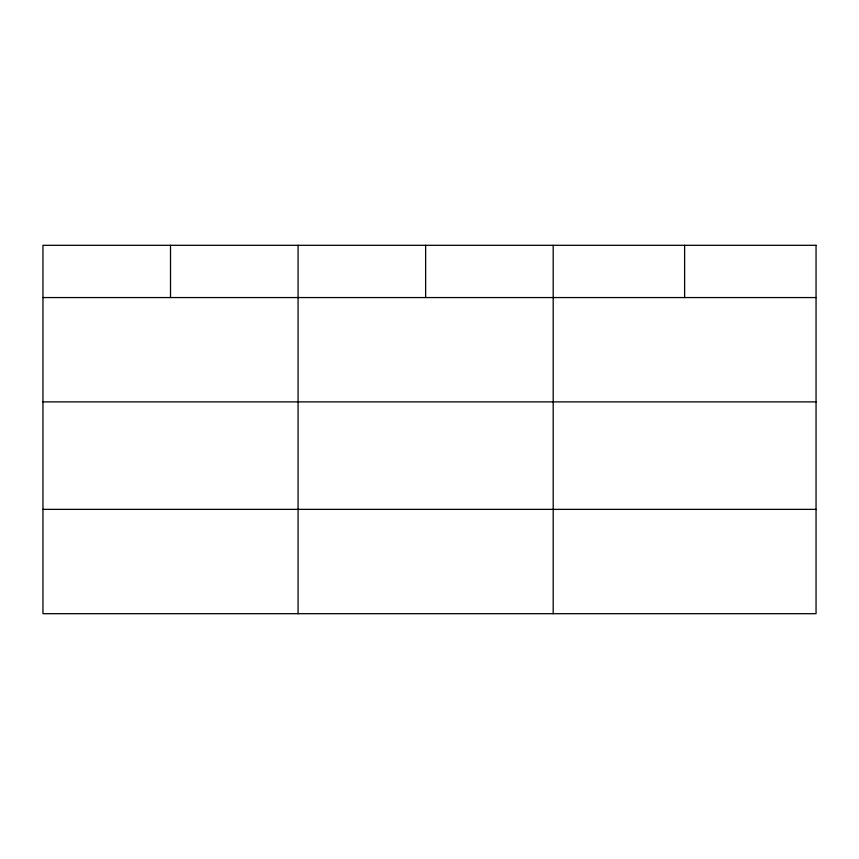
<?xml version="1.0" encoding="UTF-8"?>
<svg xmlns="http://www.w3.org/2000/svg" width="859" height="859" viewBox="0 0 859 859"><rect width="100%" height="100%" fill="white"/><g stroke="black" fill="none" stroke-linecap="round" stroke-linejoin="round"><path stroke-width="1.29" d="M42.95 297.558L816.05 297.558M42.95 401.883L816.05 401.883M42.95 509.366L816.05 509.366M684.623 245.309L684.623 297.558M553.196 245.309L553.196 613.691M425.634 245.309L425.634 297.558M298.073 245.309L298.073 613.691M170.512 245.309L170.512 297.558M816.05 245.309L42.95 245.309L42.95 613.691L816.05 613.691L816.05 245.309"/></g></svg>
